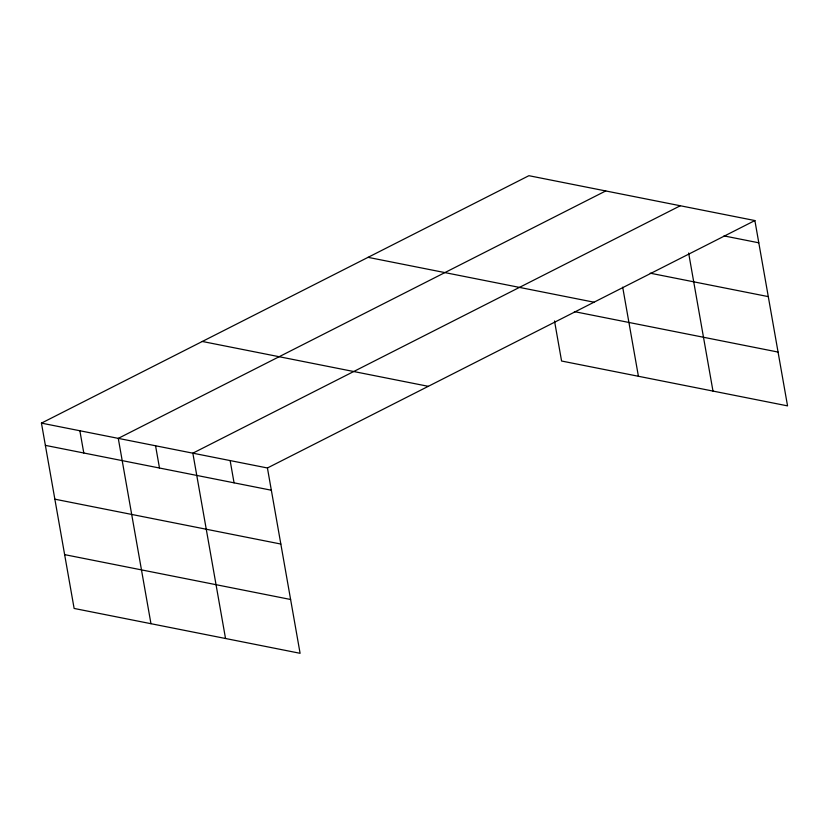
<?xml version="1.0" encoding="UTF-8"?>
<svg xmlns="http://www.w3.org/2000/svg" width="829" height="829" viewBox="0 0 829 829"><rect width="100%" height="100%" fill="white"/><g stroke="black" fill="none" stroke-linecap="round" stroke-linejoin="round"><path stroke-width="1.24" d="M41.45 423.122L267.425 467.981L300.098 653.304L74.123 608.445L41.45 423.122L528.902 175.696L754.877 220.555L787.55 405.878L561.575 361.019L554.518 320.978M605.73 190.95L118.278 438.375L150.961 623.698M680.298 205.758L192.846 453.173L225.529 638.496M267.425 467.981L754.877 220.555M723.997 235.902L758.794 242.804M650.216 273.187L768.286 296.616M368.045 257.342L594.01 302.202M574.393 311.631L778.058 352.066M202.307 341.465L428.282 386.324M45.377 445.37L271.342 490.229M54.859 499.182L280.834 544.042M64.641 554.632L290.606 599.491M688.64 253.032L712.981 391.081M622.693 287.176L638.413 376.273M230.141 460.572L234.058 482.83M155.562 445.774L159.489 468.022M79.864 430.748L83.791 452.997"/></g></svg>
